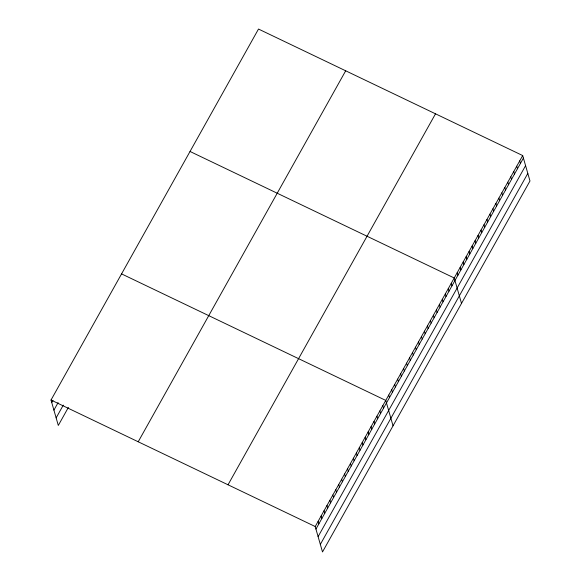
<?xml version="1.0" encoding="UTF-8"?>
<svg xmlns="http://www.w3.org/2000/svg" width="581" height="581" viewBox="0 0 581 581"><rect width="100%" height="100%" fill="white"/><g stroke="black" fill="none" stroke-linecap="round" stroke-linejoin="round"><path stroke-width="0.87" d="M68.384 407.412L58.303 425.437L51.019 400.026L258.501 29.05L522.697 155.563L529.981 180.974L322.499 551.95L315.214 526.539L522.697 155.563M51.745 402.56L53.009 400.309M53.91 410.113L58.107 402.604M56.139 417.884L63.278 405.124M138.205 441.778L345.688 70.802M228.028 484.794L435.51 113.818M315.941 529.08L523.423 158.105M318.105 536.626L525.587 165.65M320.334 544.404L527.817 173.428M190.031 151.474L454.226 277.987L461.51 303.398M121.567 273.891L385.755 400.411L393.039 425.815M51.019 400.026L315.214 526.539M519.719 160.886L520.445 163.428M516.741 166.21L517.468 168.751M513.764 171.533L514.49 174.075M510.786 176.856L511.512 179.391M507.809 182.18L508.535 184.714M504.831 187.503L505.564 190.038M501.853 192.827L502.587 195.361M498.883 198.15L499.609 200.685M495.905 203.473L496.632 206.008M492.928 208.79L493.654 211.331M489.95 214.113L490.676 216.655M486.972 219.436L487.699 221.978M483.995 224.76L484.721 227.302M481.017 230.083L481.743 232.618M478.04 235.407L478.766 237.941M475.062 240.73L475.788 243.265M472.084 246.053L472.818 248.588M469.107 251.377L469.84 253.912M466.136 256.7L466.863 259.235M463.159 262.016L463.885 264.558M460.181 267.34L460.907 269.882M457.203 272.663L457.93 275.205M451.248 283.31L451.974 285.845M448.271 288.634L448.997 291.168M445.293 293.957L446.019 296.492M442.315 299.28L443.049 301.815M439.338 304.604L440.071 307.138M436.367 309.927L437.094 312.462M433.39 315.243L434.116 317.785M430.412 320.567L431.138 323.109M427.434 325.89L428.161 328.432M424.457 331.214L425.183 333.755M421.479 336.537L422.205 339.072M418.502 341.86L419.228 344.395M415.524 347.184L416.25 349.718M412.546 352.507L413.28 355.042M409.569 357.831L410.302 360.365M406.598 363.154L407.325 365.689M403.621 368.477L404.347 371.012M400.643 373.794L401.369 376.335M397.665 379.117L398.392 381.659M394.688 384.44L395.414 386.982M391.71 389.764L392.436 392.306M388.733 395.087L389.459 397.622M382.814 405.669L383.547 408.203M379.88 410.92L380.606 413.461M376.938 416.178L377.665 418.712M373.997 421.436L374.723 423.97M371.063 426.686L371.789 429.228M368.122 431.944L368.848 434.479M365.18 437.195L365.907 439.737M362.239 442.453L362.972 444.988M359.305 447.711L360.031 450.246M356.364 452.962L357.09 455.504M353.422 458.22L354.149 460.755M350.481 463.478L351.214 466.013M347.547 468.729L348.273 471.271M344.606 473.987L345.332 476.522M341.664 479.245L342.391 481.78M338.73 484.496L339.457 487.038M335.789 489.754L336.515 492.289M332.848 495.012L333.574 497.547M329.906 500.263L330.64 502.805M326.972 505.521L327.699 508.055M324.031 510.779L324.757 513.313M321.09 516.03L321.816 518.572M318.148 521.288L318.882 523.822"/></g></svg>
